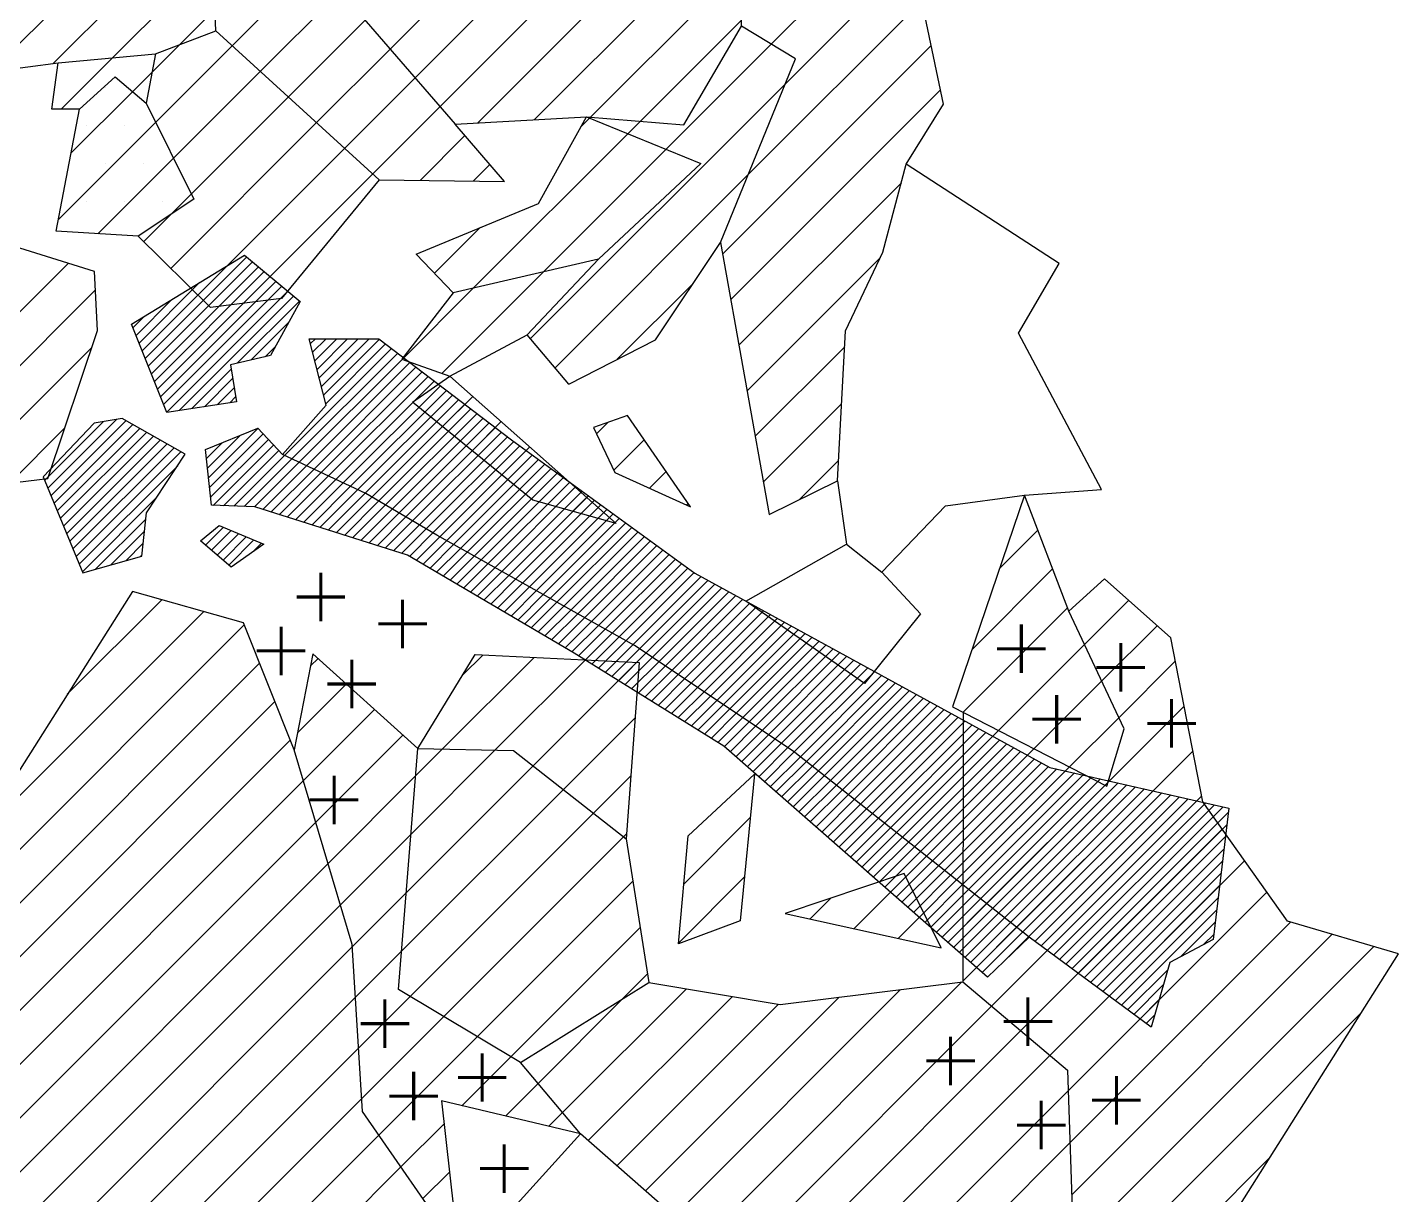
# Model space of a CAD drawing. Header units: metres. Extents: x -4.31 to -3.29, y -17.28 to -14.21.
# Drawn here: x -4.0005 to -3.5495, y -16.3142 to -15.9303 of the extents above; entities that cross this region are included whole.
import ezdxf

# ---------------------------------------------------------------- set-up
doc = ezdxf.new("R2010")
doc.units = ezdxf.units.M
doc.header["$LTSCALE"] = 25
doc.header["$MEASUREMENT"] = 0
doc.layers.get('0').update_dxf_attribs({"linetype": 'CONTINUOUS'})
for name, color, linetype in [('FEUER', 1, 'CONTINUOUS'), ('KNOCHEN', 2, 'CONTINUOUS'), ('KNOCHENSCHRAFF', 2, 'CONTINUOUS'), ('STEINE', 4, 'CONTINUOUS'), ('STEINESCHRAFF', 4, 'CONTINUOUS')]:
    doc.layers.add(name, color=color, linetype=linetype)

# ---------------------------------------------------------------- blocks, each defined once
blk = doc.blocks.new('*X3')
at = {"color": 0}
for p, q in [((-396.178, -1603.916), (-392.838, -1600.577)), ((-396.279, -1603.664), (-393.481, -1600.866)), ((-396.077, -1604.169), (-392.646, -1600.738)), ((-395.976, -1604.421), (-392.454, -1600.899)), ((-396.38, -1603.411), (-394.393, -1601.424)), ((-395.875, -1604.674), (-392.261, -1601.06)), ((-395.774, -1604.927), (-392.069, -1601.221)), ((-395.673, -1605.179), (-391.877, -1601.383)), ((-395.572, -1605.432), (-391.684, -1601.544)), ((-395.471, -1605.684), (-391.492, -1601.705)), ((-395.066, -1605.633), (-391.3, -1601.866)), ((-396.481, -1603.159), (-395.305, -1601.983)), ((-393.152, -1604.073), (-391.107, -1602.028)), ((-396.582, -1602.906), (-396.218, -1602.542)), ((-392.694, -1603.968), (-391.461, -1602.735)), ((-390.742, -1603.43), (-390.58, -1603.268)), ((-390.671, -1603.712), (-390.227, -1603.269)), ((-390.599, -1603.995), (-389.875, -1603.27)), ((-390.528, -1604.277), (-389.522, -1603.271)), ((-390.457, -1604.559), (-389.17, -1603.272)), ((-390.385, -1604.841), (-388.817, -1603.273)), ((-390.314, -1605.124), (-388.478, -1603.287)), ((-392.237, -1603.864), (-391.887, -1603.515)), ((-391.592, -1607.108), (-388.076, -1603.593)), ((-391.351, -1607.221), (-387.875, -1603.746)), ((-390.243, -1605.406), (-388.277, -1603.44)), ((-391.11, -1607.333), (-387.675, -1603.898)), ((-390.869, -1607.446), (-387.474, -1604.051)), ((-394.649, -1605.569), (-393.354, -1604.274)), ((-394.231, -1605.505), (-393.304, -1604.578)), ((-390.627, -1607.558), (-387.273, -1604.204)), ((-390.386, -1607.671), (-387.072, -1604.356)), ((-390.145, -1607.783), (-386.871, -1604.509)), ((-393.814, -1605.442), (-393.254, -1604.882)), ((-389.904, -1607.896), (-386.67, -1604.662)), ((-389.663, -1608.008), (-386.47, -1604.815)), ((-389.422, -1608.121), (-386.269, -1604.967)), ((-393.397, -1605.378), (-393.204, -1605.185)), ((-389.181, -1608.233), (-386.068, -1605.12)), ((-388.94, -1608.345), (-385.867, -1605.273)), ((-388.716, -1608.475), (-385.666, -1605.425)), ((-399.49, -1607.936), (-397.546, -1605.992)), ((-399.386, -1608.185), (-397.124, -1605.923)), ((-399.283, -1608.435), (-396.813, -1605.966)), ((-388.494, -1608.606), (-385.465, -1605.578)), ((-388.271, -1608.738), (-385.265, -1605.731)), ((-388.049, -1608.869), (-385.064, -1605.884)), ((-399.179, -1608.685), (-396.587, -1606.093)), ((-399.075, -1608.935), (-396.361, -1606.221)), ((-398.971, -1609.184), (-396.135, -1606.348)), ((-394.133, -1607.529), (-393.055, -1606.45)), ((-394.099, -1607.848), (-392.466, -1606.215)), ((-394.064, -1608.167), (-392.295, -1606.397)), ((-387.827, -1609), (-384.863, -1606.036)), ((-387.605, -1609.132), (-384.662, -1606.189)), ((-387.382, -1609.263), (-384.461, -1606.342)), ((-398.867, -1609.434), (-395.909, -1606.476)), ((-398.763, -1609.684), (-395.683, -1606.604)), ((-398.659, -1609.933), (-395.457, -1606.731)), ((-398.556, -1610.183), (-395.231, -1606.859)), ((-394.168, -1607.21), (-393.652, -1606.694)), ((-394.03, -1608.486), (-392.124, -1606.58)), ((-393.941, -1608.75), (-391.953, -1606.762)), ((-387.16, -1609.394), (-384.26, -1606.494)), ((-386.938, -1609.526), (-384.058, -1606.646)), ((-386.716, -1609.657), (-383.853, -1606.795)), ((-398.452, -1610.433), (-395.005, -1606.986)), ((-393.601, -1608.764), (-391.782, -1606.945)), ((-393.26, -1608.777), (-391.592, -1607.108)), ((-392.92, -1608.79), (-391.351, -1607.221)), ((-392.579, -1608.803), (-391.11, -1607.333)), ((-386.492, -1609.786), (-383.649, -1606.943)), ((-386.265, -1609.913), (-383.444, -1607.092)), ((-386.038, -1610.04), (-383.239, -1607.241)), ((-398.348, -1610.682), (-395.11, -1607.445)), ((-392.311, -1608.888), (-390.869, -1607.446)), ((-392.042, -1608.973), (-390.627, -1607.558)), ((-391.773, -1609.058), (-390.386, -1607.671)), ((-391.505, -1609.143), (-390.145, -1607.783)), ((-385.811, -1610.166), (-383.035, -1607.39)), ((-385.584, -1610.293), (-382.83, -1607.539)), ((-385.357, -1610.42), (-382.625, -1607.688)), ((-391.236, -1609.228), (-389.904, -1607.896)), ((-390.968, -1609.313), (-389.663, -1608.008)), ((-390.699, -1609.397), (-389.422, -1608.121)), ((-390.43, -1609.482), (-389.181, -1608.233)), ((-385.13, -1610.546), (-382.42, -1607.836)), ((-384.904, -1610.673), (-382.216, -1607.985)), ((-384.677, -1610.8), (-382.011, -1608.134)), ((-398.244, -1610.932), (-395.803, -1608.491)), ((-390.162, -1609.567), (-388.94, -1608.345)), ((-389.893, -1609.652), (-388.716, -1608.475)), ((-389.625, -1609.737), (-388.494, -1608.606)), ((-384.45, -1610.927), (-381.806, -1608.283)), ((-384.223, -1611.053), (-381.602, -1608.432)), ((-383.996, -1611.18), (-381.397, -1608.581)), ((-389.356, -1609.822), (-388.271, -1608.738)), ((-389.087, -1609.907), (-388.049, -1608.869)), ((-388.819, -1609.992), (-387.827, -1609)), ((-388.55, -1610.077), (-387.605, -1609.132)), ((-383.769, -1611.307), (-381.192, -1608.73)), ((-383.542, -1611.433), (-380.987, -1608.878)), ((-383.316, -1611.56), (-380.783, -1609.027)), ((-397.812, -1610.854), (-396.16, -1609.202)), ((-397.316, -1610.712), (-396.204, -1609.599)), ((-394.191, -1610.061), (-393.601, -1609.471)), ((-394.001, -1610.224), (-393.352, -1609.575)), ((-388.282, -1610.162), (-387.382, -1609.263)), ((-388.013, -1610.247), (-387.16, -1609.394)), ((-387.744, -1610.332), (-386.938, -1609.526)), ((-383.089, -1611.687), (-380.578, -1609.176)), ((-382.862, -1611.813), (-380.373, -1609.325)), ((-382.635, -1611.94), (-380.169, -1609.474)), ((-396.821, -1610.57), (-396.247, -1609.996)), ((-393.81, -1610.387), (-393.102, -1609.68)), ((-393.619, -1610.55), (-392.853, -1609.784)), ((-393.429, -1610.713), (-392.603, -1609.888)), ((-392.653, -1610.291), (-392.354, -1609.992)), ((-387.489, -1610.43), (-386.716, -1609.657)), ((-387.266, -1610.561), (-386.492, -1609.786)), ((-387.043, -1610.691), (-386.265, -1609.913)), ((-386.82, -1610.822), (-386.038, -1610.04)), ((-382.408, -1612.067), (-379.964, -1609.623)), ((-382.181, -1612.194), (-379.759, -1609.771)), ((-381.954, -1612.32), (-379.555, -1609.92)), ((-396.326, -1610.428), (-396.291, -1610.393)), ((-386.598, -1610.953), (-385.811, -1610.166)), ((-386.375, -1611.084), (-385.584, -1610.293)), ((-386.152, -1611.215), (-385.357, -1610.42)), ((-381.728, -1612.447), (-379.35, -1610.069)), ((-381.501, -1612.574), (-379.145, -1610.218)), ((-381.274, -1612.7), (-378.94, -1610.367)), ((-385.929, -1611.345), (-385.13, -1610.546)), ((-385.707, -1611.476), (-384.904, -1610.673)), ((-385.484, -1611.607), (-384.677, -1610.8)), ((-385.261, -1611.738), (-384.45, -1610.927)), ((-381.047, -1612.827), (-378.736, -1610.516)), ((-380.82, -1612.954), (-378.531, -1610.665)), ((-380.593, -1613.08), (-378.326, -1610.813)), ((-380.366, -1613.207), (-378.122, -1610.962)), ((-385.038, -1611.869), (-384.223, -1611.053)), ((-384.816, -1611.999), (-383.996, -1611.18)), ((-384.593, -1612.13), (-383.769, -1611.307)), ((-380.14, -1613.334), (-377.896, -1611.09)), ((-379.924, -1613.472), (-377.667, -1611.215)), ((-379.711, -1613.613), (-377.439, -1611.34)), ((-384.37, -1612.261), (-383.542, -1611.433)), ((-384.147, -1612.392), (-383.316, -1611.56)), ((-383.925, -1612.523), (-383.089, -1611.687)), ((-383.702, -1612.653), (-382.862, -1611.813)), ((-379.499, -1613.754), (-377.21, -1611.465)), ((-379.286, -1613.895), (-376.982, -1611.59)), ((-379.074, -1614.036), (-376.753, -1611.715)), ((-378.862, -1614.177), (-376.525, -1611.84)), ((-383.479, -1612.784), (-382.635, -1611.94)), ((-383.256, -1612.915), (-382.408, -1612.067)), ((-383.034, -1613.046), (-382.181, -1612.194)), ((-378.649, -1614.318), (-376.296, -1611.965)), ((-378.437, -1614.459), (-376.068, -1612.09)), ((-378.224, -1614.601), (-375.839, -1612.216)), ((-382.811, -1613.177), (-381.954, -1612.32)), ((-382.588, -1613.307), (-381.728, -1612.447)), ((-382.365, -1613.438), (-381.501, -1612.574)), ((-382.143, -1613.569), (-381.274, -1612.7)), ((-378.012, -1614.742), (-375.611, -1612.341)), ((-377.799, -1614.883), (-375.382, -1612.466)), ((-377.587, -1615.024), (-375.154, -1612.591)), ((-377.375, -1615.165), (-374.925, -1612.716)), ((-381.923, -1613.703), (-381.047, -1612.827)), ((-381.705, -1613.839), (-380.82, -1612.954)), ((-381.487, -1613.974), (-380.593, -1613.08)), ((-381.269, -1614.11), (-380.366, -1613.207)), ((-377.162, -1615.306), (-374.697, -1612.841)), ((-376.95, -1615.447), (-374.468, -1612.966)), ((-376.737, -1615.588), (-374.24, -1613.091)), ((-376.525, -1615.73), (-374.011, -1613.216)), ((-381.052, -1614.246), (-380.14, -1613.334)), ((-380.834, -1614.381), (-379.924, -1613.472)), ((-380.616, -1614.517), (-379.711, -1613.613)), ((-376.313, -1615.871), (-373.783, -1613.341)), ((-376.1, -1616.012), (-373.554, -1613.466)), ((-375.888, -1616.153), (-373.326, -1613.591)), ((-380.398, -1614.653), (-379.499, -1613.754)), ((-380.18, -1614.788), (-379.286, -1613.895)), ((-379.962, -1614.924), (-379.074, -1614.036)), ((-375.675, -1616.294), (-373.097, -1613.716)), ((-375.463, -1616.435), (-372.869, -1613.841)), ((-375.25, -1616.576), (-372.64, -1613.966)), ((-375.038, -1616.717), (-372.412, -1614.091)), ((-379.744, -1615.06), (-378.862, -1614.177)), ((-379.526, -1615.195), (-378.649, -1614.318)), ((-379.308, -1615.331), (-378.437, -1614.459)), ((-374.828, -1616.861), (-372.183, -1614.216)), ((-374.63, -1617.017), (-371.955, -1614.341)), ((-374.433, -1617.173), (-371.726, -1614.466)), ((-379.09, -1615.467), (-378.224, -1614.601)), ((-378.873, -1615.602), (-378.012, -1614.742)), ((-378.655, -1615.738), (-377.799, -1614.883)), ((-378.437, -1615.874), (-377.587, -1615.024)), ((-374.235, -1617.329), (-371.498, -1614.591)), ((-374.037, -1617.485), (-371.269, -1614.716)), ((-373.84, -1617.641), (-371.041, -1614.842)), ((-373.642, -1617.797), (-370.812, -1614.967)), ((-378.219, -1616.009), (-377.375, -1615.165)), ((-378.001, -1616.145), (-377.162, -1615.306)), ((-377.783, -1616.281), (-376.95, -1615.447)), ((-373.445, -1617.953), (-370.584, -1615.092)), ((-373.247, -1618.108), (-370.355, -1615.217)), ((-373.049, -1618.264), (-370.127, -1615.342)), ((-372.852, -1618.42), (-369.898, -1615.467)), ((-377.565, -1616.416), (-376.737, -1615.588)), ((-377.347, -1616.552), (-376.525, -1615.73)), ((-377.132, -1616.69), (-376.313, -1615.871)), ((-372.654, -1618.576), (-369.67, -1615.592)), ((-372.456, -1618.732), (-369.441, -1615.717)), ((-372.259, -1618.888), (-369.213, -1615.842)), ((-376.943, -1616.855), (-376.1, -1616.012)), ((-376.755, -1617.02), (-375.888, -1616.153)), ((-376.566, -1617.185), (-375.675, -1616.294)), ((-372.061, -1619.044), (-368.984, -1615.967)), ((-371.864, -1619.2), (-368.756, -1616.092)), ((-371.666, -1619.356), (-368.527, -1616.217)), ((-371.468, -1619.512), (-368.299, -1616.342)), ((-376.378, -1617.35), (-375.463, -1616.435)), ((-376.189, -1617.515), (-375.25, -1616.576)), ((-376.001, -1617.68), (-375.038, -1616.717)), ((-371.271, -1619.668), (-368.07, -1616.467)), ((-371.073, -1619.824), (-367.842, -1616.592)), ((-370.875, -1619.98), (-367.613, -1616.717)), ((-375.812, -1617.845), (-374.828, -1616.861)), ((-375.624, -1618.01), (-374.63, -1617.017)), ((-375.435, -1618.175), (-374.433, -1617.173)), ((-370.678, -1620.136), (-367.385, -1616.842)), ((-370.48, -1620.291), (-367.156, -1616.967)), ((-370.283, -1620.447), (-366.928, -1617.092)), ((-370.085, -1620.603), (-366.699, -1617.217)), ((-375.246, -1618.34), (-374.235, -1617.329)), ((-375.058, -1618.505), (-374.037, -1617.485)), ((-374.869, -1618.67), (-373.84, -1617.641)), ((-369.887, -1620.759), (-366.471, -1617.342)), ((-369.69, -1620.915), (-366.195, -1617.42)), ((-369.492, -1621.071), (-365.907, -1617.486)), ((-369.294, -1621.227), (-365.618, -1617.551)), ((-369.097, -1621.383), (-365.33, -1617.616)), ((-368.899, -1621.539), (-365.042, -1617.682)), ((-374.681, -1618.835), (-373.642, -1617.797)), ((-374.492, -1619), (-373.445, -1617.953)), ((-374.304, -1619.165), (-373.247, -1618.108)), ((-368.702, -1621.695), (-364.754, -1617.747)), ((-368.504, -1621.851), (-364.466, -1617.813)), ((-368.306, -1622.007), (-364.178, -1617.878)), ((-368.109, -1622.163), (-363.89, -1617.944)), ((-367.911, -1622.319), (-363.602, -1618.009)), ((-367.713, -1622.474), (-363.314, -1618.075)), ((-367.516, -1622.63), (-363.026, -1618.14)), ((-374.115, -1619.33), (-373.049, -1618.264)), ((-373.927, -1619.495), (-372.852, -1618.42)), ((-373.738, -1619.66), (-372.654, -1618.576)), ((-367.318, -1622.786), (-362.737, -1618.206)), ((-367.121, -1622.942), (-362.449, -1618.271)), ((-366.918, -1623.093), (-362.161, -1618.336)), ((-366.714, -1623.243), (-361.873, -1618.402)), ((-366.511, -1623.393), (-361.585, -1618.467)), ((-366.308, -1623.544), (-361.297, -1618.533)), ((-366.104, -1623.694), (-361.009, -1618.598)), ((-373.55, -1619.825), (-372.456, -1618.732)), ((-373.361, -1619.99), (-372.259, -1618.888)), ((-373.173, -1620.155), (-372.061, -1619.044)), ((-365.901, -1623.844), (-360.721, -1618.664)), ((-365.698, -1623.994), (-360.548, -1618.844)), ((-372.984, -1620.321), (-371.864, -1619.2)), ((-372.796, -1620.486), (-371.666, -1619.356)), ((-372.608, -1620.651), (-371.468, -1619.512)), ((-365.494, -1624.144), (-360.596, -1619.246)), ((-372.419, -1620.816), (-371.271, -1619.668)), ((-372.231, -1620.982), (-371.073, -1619.824)), ((-372.043, -1621.147), (-370.875, -1619.98)), ((-365.291, -1624.295), (-360.645, -1619.648)), ((-371.854, -1621.312), (-370.678, -1620.136)), ((-371.666, -1621.477), (-370.48, -1620.291)), ((-365.088, -1624.445), (-360.693, -1620.05)), ((-371.478, -1621.643), (-370.283, -1620.447)), ((-371.289, -1621.808), (-370.085, -1620.603)), ((-371.101, -1621.973), (-369.887, -1620.759)), ((-364.884, -1624.595), (-360.742, -1620.452)), ((-364.681, -1624.745), (-360.79, -1620.854)), ((-370.913, -1622.138), (-369.69, -1620.915)), ((-370.725, -1622.304), (-369.492, -1621.071)), ((-370.536, -1622.469), (-369.294, -1621.227)), ((-364.478, -1624.895), (-360.839, -1621.256)), ((-370.348, -1622.634), (-369.097, -1621.383)), ((-370.16, -1622.799), (-368.899, -1621.539)), ((-369.971, -1622.964), (-368.702, -1621.695)), ((-364.274, -1625.046), (-360.887, -1621.658)), ((-369.783, -1623.13), (-368.504, -1621.851)), ((-369.595, -1623.295), (-368.306, -1622.007)), ((-369.406, -1623.46), (-368.109, -1622.163)), ((-364.071, -1625.196), (-360.935, -1622.06)), ((-369.218, -1623.625), (-367.911, -1622.319)), ((-369.03, -1623.791), (-367.713, -1622.474)), ((-368.841, -1623.956), (-367.516, -1622.63)), ((-362.111, -1623.59), (-360.984, -1622.462)), ((-368.653, -1624.121), (-367.318, -1622.786)), ((-367.926, -1623.748), (-367.121, -1622.942)), ((-361.356, -1623.188), (-361.032, -1622.864)), ((-363.868, -1625.346), (-362.547, -1624.026)), ((-363.664, -1625.496), (-362.691, -1624.523)), ((-363.461, -1625.646), (-362.834, -1625.02)), ((-363.258, -1625.797), (-362.978, -1625.517))]:
    blk.add_line(p, q, dxfattribs=at)
blk = doc.blocks.new('*X6')
at = {"color": 0}
for p, q in [((-404.764, -1606.845), (-398.709, -1600.79)), ((-403.489, -1607.338), (-397.813, -1601.662)), ((-402.213, -1607.83), (-397.935, -1603.552)), ((-400.632, -1608.016), (-398.831, -1606.216)), ((-368.074, -1610.814), (-366.823, -1609.564)), ((-368.981, -1613.489), (-366.333, -1610.841)), ((-398.741, -1614.965), (-395.635, -1611.859)), ((-401.794, -1619.785), (-394.255, -1612.247)), ((-369.277, -1615.553), (-365.844, -1612.119)), ((-402.777, -1622.537), (-392.92, -1612.679)), ((-385.743, -1614.341), (-385.068, -1613.666)), ((-368.109, -1616.153), (-365.285, -1613.329)), ((-403.328, -1624.855), (-392.415, -1613.942)), ((-390.738, -1614.033), (-390.494, -1613.788)), ((-386.398, -1616.764), (-383.385, -1613.75)), ((-384.664, -1616.797), (-381.701, -1613.835)), ((-383.415, -1617.316), (-380.018, -1613.919)), ((-366.941, -1616.753), (-364.72, -1614.531)), ((-391.171, -1616.233), (-389.564, -1614.627)), ((-403.879, -1627.174), (-391.911, -1615.206)), ((-390.976, -1617.806), (-388.635, -1615.465)), ((-382.425, -1618.094), (-380.068, -1615.737)), ((-365.773, -1617.352), (-364.155, -1615.734)), ((-390.57, -1619.168), (-387.706, -1616.304)), ((-404.43, -1629.492), (-391.407, -1616.469)), ((-387.438, -1619.572), (-384.664, -1616.797)), ((-387.285, -1617.651), (-386.398, -1616.764)), ((-390.163, -1620.529), (-387.285, -1617.651)), ((-387.592, -1621.493), (-383.415, -1617.316)), ((-381.435, -1618.872), (-380.208, -1617.645)), ((-404.98, -1631.811), (-390.976, -1617.806)), ((-387.745, -1623.414), (-382.425, -1618.094)), ((-364.606, -1617.952), (-364.505, -1617.852)), ((-387.467, -1624.904), (-381.435, -1618.872)), ((-378.466, -1621.206), (-376.272, -1619.012)), ((-405.531, -1634.129), (-390.57, -1619.168)), ((-389.757, -1621.891), (-387.438, -1619.572)), ((-386.361, -1625.566), (-380.445, -1619.649)), ((-380.445, -1619.649), (-380.347, -1619.552)), ((-406.082, -1636.448), (-390.163, -1620.529)), ((-385.256, -1626.228), (-380.138, -1621.111)), ((-378.638, -1623.146), (-376.464, -1620.972)), ((-372.862, -1622.673), (-371.159, -1620.97)), ((-389.363, -1623.264), (-387.592, -1621.493)), ((-374.31, -1622.353), (-373.625, -1621.669)), ((-406.633, -1638.766), (-389.757, -1621.891)), ((-371.414, -1622.993), (-370.572, -1622.151)), ((-384.15, -1626.89), (-379.897, -1622.637)), ((-407.183, -1641.085), (-389.363, -1623.264)), ((-389.26, -1624.929), (-387.745, -1623.414)), ((-380.48, -1624.988), (-379.655, -1624.163)), ((-377.84, -1632.954), (-369.314, -1624.428)), ((-407.488, -1643.157), (-389.26, -1624.929)), ((-389.157, -1626.593), (-387.467, -1624.904)), ((-382.449, -1628.725), (-378.378, -1624.653)), ((-381.604, -1629.648), (-376.864, -1624.907)), ((-379.722, -1631.301), (-373.351, -1624.93)), ((-378.781, -1632.128), (-371.332, -1624.679)), ((-383.257, -1627.765), (-380.48, -1624.988)), ((-380.663, -1630.474), (-375.35, -1625.161)), ((-376.899, -1633.781), (-368.343, -1625.225)), ((-389.054, -1628.258), (-386.361, -1625.566)), ((-388.491, -1629.463), (-385.256, -1626.228)), ((-375.957, -1634.607), (-367.384, -1626.034)), ((-407.208, -1644.645), (-389.157, -1626.593)), ((-385.76, -1628.5), (-384.15, -1626.89)), ((-375.016, -1635.434), (-366.425, -1626.842)), ((-384.33, -1628.838), (-383.257, -1627.765)), ((-373.903, -1636.089), (-365.82, -1628.006)), ((-406.928, -1646.133), (-389.054, -1628.258)), ((-382.9, -1629.176), (-382.449, -1628.725)), ((-387.768, -1630.508), (-386.35, -1629.09)), ((-405.802, -1646.775), (-388.491, -1629.463)), ((-372.685, -1636.639), (-365.762, -1629.716)), ((-404.652, -1647.392), (-387.768, -1630.508)), ((-387.045, -1631.552), (-386.172, -1630.68))]:
    blk.add_line(p, q, dxfattribs=at)
blk = doc.blocks.new('*X7')
at = {"color": 0}
for p, q in [((-365.285, -1613.329), (-363.833, -1611.877)), ((-364.72, -1614.531), (-362.897, -1612.709)), ((-364.155, -1615.734), (-362.297, -1613.876)), ((-364.505, -1617.852), (-362.008, -1615.355)), ((-369.28, -1617.323), (-368.109, -1616.153)), ((-369.283, -1619.094), (-366.941, -1616.753)), ((-369.291, -1624.406), (-361.72, -1616.834)), ((-369.285, -1620.864), (-365.773, -1617.352)), ((-369.288, -1622.635), (-364.606, -1617.952)), ((-368.343, -1625.225), (-361.431, -1618.314)), ((-367.384, -1626.034), (-360.754, -1619.404)), ((-366.425, -1626.842), (-360.02, -1620.438)), ((-365.82, -1628.006), (-359.286, -1621.471)), ((-365.762, -1629.716), (-358.502, -1622.455)), ((-365.704, -1631.426), (-357.136, -1622.858)), ((-365.485, -1632.974), (-355.771, -1623.26)), ((-364.369, -1633.625), (-356.164, -1625.42)), ((-363.252, -1634.277), (-359.183, -1630.207))]:
    blk.add_line(p, q, dxfattribs=at)
blk = doc.blocks.new('*X8')
at = {"color": 0}
for p, q in [((-401.244, -1594.487), (-394.894, -1588.137)), ((-399.206, -1594.217), (-394.17, -1589.181)), ((-388.123, -1593.74), (-383.696, -1589.313)), ((-387.304, -1594.689), (-382.402, -1589.787)), ((-386.484, -1595.637), (-381.108, -1590.26)), ((-397.251, -1594.03), (-393.947, -1590.725)), ((-393.318, -1593.632), (-390.581, -1590.895)), ((-385.254, -1596.175), (-379.814, -1590.734)), ((-375.59, -1593.582), (-373, -1590.992)), ((-383.382, -1596.07), (-378.519, -1591.208)), ((-375.132, -1594.891), (-371.763, -1591.522)), ((-392.393, -1594.474), (-389.762, -1591.844)), ((-381.529, -1595.985), (-377.225, -1591.681)), ((-395.054, -1593.6), (-393.882, -1592.428)), ((-376.344, -1597.871), (-370.635, -1592.162)), ((-391.468, -1595.317), (-388.943, -1592.792)), ((-379.895, -1596.119), (-376.57, -1592.794)), ((-395.954, -1594.5), (-395.054, -1593.6)), ((-395.838, -1596.152), (-393.318, -1593.632)), ((-390.543, -1596.16), (-388.123, -1593.74)), ((-379.05, -1597.042), (-375.59, -1593.582)), ((-377.185, -1600.48), (-370.327, -1593.621)), ((-398.942, -1595.72), (-397.251, -1594.03)), ((-396.597, -1595.143), (-395.954, -1594.5)), ((-395.252, -1597.333), (-392.393, -1594.474)), ((-389.618, -1597.002), (-387.304, -1594.689)), ((-398.613, -1597.159), (-396.597, -1595.143)), ((-383.506, -1603.266), (-375.132, -1594.891)), ((-376.917, -1601.979), (-370.018, -1595.081)), ((-394.665, -1598.515), (-391.468, -1595.317)), ((-388.692, -1597.845), (-386.484, -1595.637)), ((-381.845, -1596.301), (-381.56, -1596.016)), ((-381.56, -1596.016), (-381.529, -1595.985)), ((-399.035, -1599.349), (-395.838, -1596.152)), ((-395.339, -1600.956), (-390.543, -1596.16)), ((-385.377, -1601.6), (-380.305, -1596.529)), ((-380.305, -1596.529), (-379.895, -1596.119)), ((-387.138, -1598.059), (-385.666, -1596.586)), ((-397.736, -1599.817), (-395.252, -1597.333)), ((-394.448, -1601.833), (-389.618, -1597.002)), ((-383.078, -1601.069), (-379.05, -1597.042)), ((-392.951, -1602.103), (-388.692, -1597.845)), ((-385.397, -1598.085), (-384.848, -1597.537)), ((-382.7, -1604.227), (-376.344, -1597.871)), ((-376.649, -1603.479), (-371.307, -1598.137)), ((-395.322, -1599.171), (-394.665, -1598.515)), ((-396.23, -1600.079), (-395.322, -1599.171)), ((-386.661, -1601.117), (-385.147, -1599.603)), ((-376.381, -1604.979), (-371.996, -1600.594)), ((-386.417, -1604.409), (-383.078, -1601.069)), ((-380.65, -1603.945), (-378.155, -1601.45)), ((-387.719, -1603.943), (-385.377, -1601.6)), ((-376.112, -1606.478), (-373.172, -1603.538)), ((-387.376, -1605.367), (-387.338, -1605.329)), ((-386.401, -1606.16), (-385.408, -1605.167)), ((-375.844, -1607.978), (-373.274, -1605.407)), ((-385.425, -1606.952), (-384.47, -1605.997)), ((-381.338, -1606.401), (-380.955, -1606.018)), ((-384.45, -1607.745), (-383.532, -1606.827)), ((-380.766, -1607.596), (-379.763, -1606.593)), ((-374.664, -1608.565), (-373.375, -1607.277)), ((-383.475, -1608.537), (-382.594, -1607.657)), ((-379.587, -1608.186), (-379.041, -1607.639)), ((-382.114, -1608.944), (-381.656, -1608.486)), ((-378.37, -1608.736), (-378.319, -1608.685)), ((-380.734, -1609.332), (-380.718, -1609.316))]:
    blk.add_line(p, q, dxfattribs=at)
blk = doc.blocks.new('LB')
at = {"layer": 'FEUER', "const_width": 0.1}
for points in [[(0, 0), (0, -1.6)], [(-0.8, -0.8), (0.8, -0.8)]]:
    blk.add_lwpolyline(points, dxfattribs=at)
blk = doc.blocks.new('*X13')
at = {"color": 0}
for p, q in [((-411.25, -1560), (-411.25, -1560)), ((-420.625, -1561.25), (-420.625, -1561.25)), ((-413.125, -1561.25), (-413.125, -1561.25)), ((-411.875, -1561.25), (-411.875, -1561.25)), ((-410.625, -1561.25), (-410.625, -1561.25)), ((-409.375, -1561.25), (-409.375, -1561.25)), ((-421.25, -1562.5), (-421.25, -1562.5)), ((-420, -1562.5), (-420, -1562.5)), ((-418.75, -1562.5), (-418.75, -1562.5)), ((-417.5, -1562.5), (-417.5, -1562.5)), ((-413.75, -1562.5), (-413.75, -1562.5)), ((-412.5, -1562.5), (-412.5, -1562.5)), ((-411.25, -1562.5), (-411.25, -1562.5)), ((-410, -1562.5), (-410, -1562.5)), ((-408.75, -1562.5), (-408.75, -1562.5)), ((-421.875, -1563.75), (-421.875, -1563.75)), ((-420.625, -1563.75), (-420.625, -1563.75)), ((-419.375, -1563.75), (-419.375, -1563.75)), ((-418.125, -1563.75), (-418.125, -1563.75)), ((-413.125, -1563.75), (-413.125, -1563.75)), ((-411.875, -1563.75), (-411.875, -1563.75)), ((-408.125, -1563.75), (-408.125, -1563.75)), ((-422.5, -1565), (-422.5, -1565)), ((-421.25, -1565), (-421.25, -1565)), ((-420, -1565), (-420, -1565)), ((-418.75, -1565), (-418.75, -1565)), ((-417.5, -1565), (-417.5, -1565)), ((-412.5, -1565), (-412.5, -1565)), ((-423.125, -1566.25), (-423.125, -1566.25)), ((-421.875, -1566.25), (-421.875, -1566.25)), ((-420.625, -1566.25), (-420.625, -1566.25)), ((-419.375, -1566.25), (-419.375, -1566.25)), ((-418.125, -1566.25), (-418.125, -1566.25)), ((-416.875, -1566.25), (-416.875, -1566.25)), ((-423.75, -1567.5), (-423.75, -1567.5)), ((-422.5, -1567.5), (-422.5, -1567.5)), ((-421.25, -1567.5), (-421.25, -1567.5)), ((-420, -1567.5), (-420, -1567.5)), ((-418.75, -1567.5), (-418.75, -1567.5)), ((-417.5, -1567.5), (-417.5, -1567.5)), ((-416.25, -1567.5), (-416.25, -1567.5)), ((-424.375, -1568.75), (-424.375, -1568.75)), ((-423.125, -1568.75), (-423.125, -1568.75)), ((-421.875, -1568.75), (-421.875, -1568.75)), ((-420.625, -1568.75), (-420.625, -1568.75)), ((-419.375, -1568.75), (-419.375, -1568.75)), ((-418.125, -1568.75), (-418.125, -1568.75)), ((-416.875, -1568.75), (-416.875, -1568.75)), ((-415.625, -1568.75), (-415.625, -1568.75)), ((-426.25, -1570), (-426.25, -1570)), ((-425, -1570), (-425, -1570)), ((-423.75, -1570), (-423.75, -1570)), ((-422.5, -1570), (-422.5, -1570)), ((-421.25, -1570), (-421.25, -1570)), ((-420, -1570), (-420, -1570)), ((-418.75, -1570), (-418.75, -1570)), ((-417.5, -1570), (-417.5, -1570)), ((-416.25, -1570), (-416.25, -1570)), ((-426.875, -1571.25), (-426.875, -1571.25)), ((-425.625, -1571.25), (-425.625, -1571.25)), ((-424.375, -1571.25), (-424.375, -1571.25)), ((-423.125, -1571.25), (-423.125, -1571.25)), ((-421.875, -1571.25), (-421.875, -1571.25)), ((-420.625, -1571.25), (-420.625, -1571.25)), ((-419.375, -1571.25), (-419.375, -1571.25)), ((-418.125, -1571.25), (-418.125, -1571.25)), ((-416.875, -1571.25), (-416.875, -1571.25)), ((-428.75, -1572.5), (-428.75, -1572.5)), ((-427.5, -1572.5), (-427.5, -1572.5)), ((-426.25, -1572.5), (-426.25, -1572.5)), ((-425, -1572.5), (-425, -1572.5)), ((-423.75, -1572.5), (-423.75, -1572.5)), ((-422.5, -1572.5), (-422.5, -1572.5)), ((-421.25, -1572.5), (-421.25, -1572.5)), ((-420, -1572.5), (-420, -1572.5)), ((-418.75, -1572.5), (-418.75, -1572.5)), ((-417.5, -1572.5), (-417.5, -1572.5)), ((-428.125, -1573.75), (-428.125, -1573.75)), ((-426.875, -1573.75), (-426.875, -1573.75)), ((-425.625, -1573.75), (-425.625, -1573.75)), ((-424.375, -1573.75), (-424.375, -1573.75)), ((-423.125, -1573.75), (-423.125, -1573.75)), ((-421.875, -1573.75), (-421.875, -1573.75)), ((-420.625, -1573.75), (-420.625, -1573.75)), ((-419.375, -1573.75), (-419.375, -1573.75)), ((-418.125, -1573.75), (-418.125, -1573.75)), ((-416.875, -1573.75), (-416.875, -1573.75)), ((-427.5, -1575), (-427.5, -1575)), ((-426.25, -1575), (-426.25, -1575)), ((-425, -1575), (-425, -1575)), ((-423.75, -1575), (-423.75, -1575)), ((-422.5, -1575), (-422.5, -1575)), ((-421.25, -1575), (-421.25, -1575)), ((-420, -1575), (-420, -1575)), ((-418.75, -1575), (-418.75, -1575)), ((-417.5, -1575), (-417.5, -1575)), ((-425.625, -1576.25), (-425.625, -1576.25)), ((-424.375, -1576.25), (-424.375, -1576.25)), ((-423.125, -1576.25), (-423.125, -1576.25)), ((-421.875, -1576.25), (-421.875, -1576.25)), ((-420.625, -1576.25), (-420.625, -1576.25)), ((-419.375, -1576.25), (-419.375, -1576.25)), ((-418.125, -1576.25), (-418.125, -1576.25)), ((-397.5, -1595), (-397.5, -1595)), ((-398.125, -1596.25), (-398.125, -1596.25)), ((-396.875, -1596.25), (-396.875, -1596.25)), ((-397.5, -1597.5), (-397.5, -1597.5)), ((-396.25, -1597.5), (-396.25, -1597.5)), ((-398.125, -1598.75), (-398.125, -1598.75)), ((-396.875, -1598.75), (-396.875, -1598.75)), ((-395.625, -1598.75), (-395.625, -1598.75))]:
    blk.add_line(p, q, dxfattribs=at)

msp = doc.modelspace()

# ---------------------------------------------------------------- linework, layer by layer
at = {"layer": 'FEUER'}
for points in [[(-3.73412, -16.07944), (-3.73113, -16.10029)], [(-3.69277, -16.15553), (-3.69291, -16.24426)]]:
    msp.add_lwpolyline(points, dxfattribs=at)
at = {"layer": 'KNOCHEN'}
for points in [[(-3.95467, -16.05694), (-3.96628, -16.02793), (-3.9291, -16.00516), (-3.91085, -16.02046), (-3.92056, -16.03823), (-3.93378, -16.04124), (-3.93178, -16.05345), (-3.95467, -16.05694)], [(-3.67101, -16.22958), (-3.74861, -16.16835), (-3.80087, -16.13363), (-3.86583, -16.09735), (-3.88917, -16.08356), (-3.91658, -16.07077), (-3.9023, -16.05455), (-3.90783, -16.03267), (-3.88496, -16.03274), (-3.84134, -16.06591), (-3.78097, -16.1098), (-3.66424, -16.17368), (-3.60531, -16.18707), (-3.61052, -16.23026), (-3.62477, -16.23784), (-3.63094, -16.25918), (-3.67101, -16.22958)], [(-3.97857, -16.06043), (-3.9954, -16.07817), (-3.98227, -16.10972), (-3.96294, -16.10419), (-3.96137, -16.08996), (-3.94861, -16.07068), (-3.96942, -16.05893), (-3.97857, -16.06043)], [(-3.67101, -16.22958), (-3.68477, -16.24275), (-3.73243, -16.20093), (-3.77148, -16.16676), (-3.8207, -16.13612), (-3.8755, -16.10393), (-3.92578, -16.08803), (-3.94002, -16.08748), (-3.942, -16.06917), (-3.92469, -16.06211), (-3.91658, -16.07077)], [(-3.94361, -16.09916), (-3.93749, -16.0941), (-3.92277, -16.10024), (-3.93347, -16.10783), (-3.94361, -16.09916)]]:
    msp.add_lwpolyline(points, dxfattribs=at)
at = {"layer": 'STEINE'}
for points in [[(-3.95839, -15.93899), (-3.93855, -15.93143), (-3.93996, -15.89431), (-3.97034, -15.85051), (-4.03038, -15.87067), (-4.05237, -15.91788), (-4.02043, -15.94593), (-3.99043, -15.94195)], [(-3.78461, -15.96237), (-3.76571, -15.92989), (-3.76568, -15.91922), (-3.86368, -15.88335), (-3.88048, -15.89144), (-3.90696, -15.90763), (-3.85984, -15.96215), (-3.81663, -15.95974), (-3.78461, -15.96237)], [(-3.75652, -16.09055), (-3.73412, -16.07944), (-3.73143, -16.03013), (-3.71916, -16.00425), (-3.71145, -15.97529), (-3.69919, -15.9555), (-3.70671, -15.9199)], [(-3.93855, -15.93143), (-3.88481, -15.98038), (-3.91694, -16.01943), (-3.94034, -16.02241), (-3.96416, -15.99896)], [(-3.82247, -16.04766), (-3.79397, -16.033), (-3.77252, -16.00104), (-3.74795, -15.94062), (-3.76571, -15.92989)], [(-3.98336, -15.95722), (-3.99251, -15.95719), (-3.99043, -15.94195), (-3.95839, -15.93899), (-3.96149, -15.95525)], [(-3.96416, -15.99896), (-3.9911, -15.99736), (-3.98336, -15.95722), (-3.97163, -15.94658), (-3.96149, -15.95525), (-3.94582, -15.98681), (-3.96416, -15.99896)], [(-3.8127, -16.00652), (-3.86051, -16.01756), (-3.87268, -16.00482), (-3.83247, -15.98816), (-3.81663, -15.95974), (-3.77906, -15.9751), (-3.8127, -16.00652)], [(-3.88481, -15.98038), (-3.84363, -15.98101), (-3.85984, -15.96215)], [(-3.71946, -16.10947), (-3.69856, -16.08767), (-3.67262, -16.08419), (-3.6472, -16.08223), (-3.6745, -16.03081), (-3.66122, -16.00797), (-3.71145, -15.97529)], [(-4.02769, -15.99522), (-4.09326, -15.99299), (-4.11878, -16.03003), (-4.10154, -16.04482), (-4.07972, -16.05607), (-4.01472, -16.08116), (-3.99387, -16.07868), (-3.97747, -16.02993), (-3.97843, -16.01061), (-4.02769, -15.99522)], [(-3.77252, -16.00104), (-3.75652, -16.09055)], [(-3.86051, -16.01756), (-3.87735, -16.03937), (-3.86161, -16.04501), (-3.83615, -16.03136), (-3.8127, -16.00652)], [(-3.82247, -16.04766), (-3.83615, -16.03136)], [(-3.87383, -16.05361), (-3.86161, -16.04501), (-3.80685, -16.09346), (-3.83428, -16.08575), (-3.87383, -16.05361)], [(-3.78243, -16.08794), (-3.80319, -16.05789), (-3.81438, -16.06192), (-3.80731, -16.07668), (-3.78243, -16.08794)], [(-3.64545, -16.17983), (-3.6398, -16.16104), (-3.65799, -16.12236), (-3.67262, -16.08419), (-3.69621, -16.15376), (-3.64545, -16.17983)], [(-3.76422, -16.119), (-3.73113, -16.10029), (-3.71946, -16.10947), (-3.70679, -16.12323), (-3.72516, -16.14605), (-3.76422, -16.119)], [(-3.65655, -16.32874), (-3.62154, -16.34918), (-3.54953, -16.23501), (-3.5861, -16.22423), (-3.61395, -16.18501), (-3.62447, -16.1311), (-3.64627, -16.11172), (-3.65799, -16.12236)], [(-3.85888, -16.33223), (-3.89027, -16.28689), (-3.89367, -16.23198), (-3.9128, -16.16788), (-3.92945, -16.12614), (-3.96602, -16.11587), (-4.02322, -16.20619), (-4.07571, -16.42716), (-4.0692, -16.46175), (-3.98444, -16.50724), (-3.94376, -16.50126), (-3.85888, -16.33223)], [(-3.87213, -16.16749), (-3.90661, -16.13638), (-3.9128, -16.16788)], [(-3.87213, -16.16749), (-3.85323, -16.13653), (-3.79936, -16.13923), (-3.80359, -16.19717)], [(-3.83837, -16.27078), (-3.87846, -16.24677), (-3.87846, -16.24677), (-3.87213, -16.16749), (-3.84062, -16.16809), (-3.80359, -16.19717), (-3.7961, -16.24446)], [(-3.78641, -16.23178), (-3.78325, -16.19621), (-3.76134, -16.17594), (-3.76605, -16.22422), (-3.78641, -16.23178)], [(-3.7513, -16.22172), (-3.69999, -16.23305), (-3.71212, -16.20862), (-3.7513, -16.22172)], [(-3.68772, -16.38406), (-3.74661, -16.35746), (-3.81861, -16.29422), (-3.83837, -16.27078), (-3.7961, -16.24446), (-3.75292, -16.25171), (-3.69291, -16.24426), (-3.65843, -16.27333), (-3.65655, -16.32874), (-3.68772, -16.38406)], [(-3.81861, -16.29422), (-3.86433, -16.28341), (-3.85888, -16.33223), (-3.84564, -16.32413), (-3.81861, -16.29422)]]:
    msp.add_lwpolyline(points, dxfattribs=at)

# ---------------------------------------------------------------- block references
at = {"layer": 'FEUER', "xscale": 0.01, "yscale": 0.01, "zscale": 0.01}
for name, p in [('*X8', (0, 0)), ('*X6', (0, 0)), ('LB', (-3.90402, -16.10965)), ('LB', (-3.87712, -16.11851)), ('*X7', (0, 0)), ('LB', (-3.9171, -16.12736)), ('LB', (-3.67362, -16.12668)), ('LB', (-3.64091, -16.13281)), ('LB', (-3.89384, -16.13826)), ('LB', (-3.66199, -16.14984)), ('LB', (-3.62419, -16.15121)), ('LB', (-3.89966, -16.17641)), ('LB', (-3.67144, -16.2493)), ('LB', (-3.88294, -16.24999)), ('LB', (-3.69687, -16.26225)), ('LB', (-3.85096, -16.2677)), ('LB', (-3.87349, -16.27383)), ('LB', (-3.64236, -16.27519)), ('LB', (-3.66707, -16.28337)), ('LB', (-3.84369, -16.29767))]:
    msp.add_blockref(name, p, dxfattribs=at)
at = {"layer": 'KNOCHENSCHRAFF', "xscale": 0.01, "yscale": 0.01, "zscale": 0.01}
msp.add_blockref('*X3', (0, 0), dxfattribs=at)
at = {"layer": 'STEINESCHRAFF', "xscale": 0.01, "yscale": 0.01, "zscale": 0.01}
msp.add_blockref('*X13', (0, 0), dxfattribs=at)

doc.saveas('drawing.dxf')
